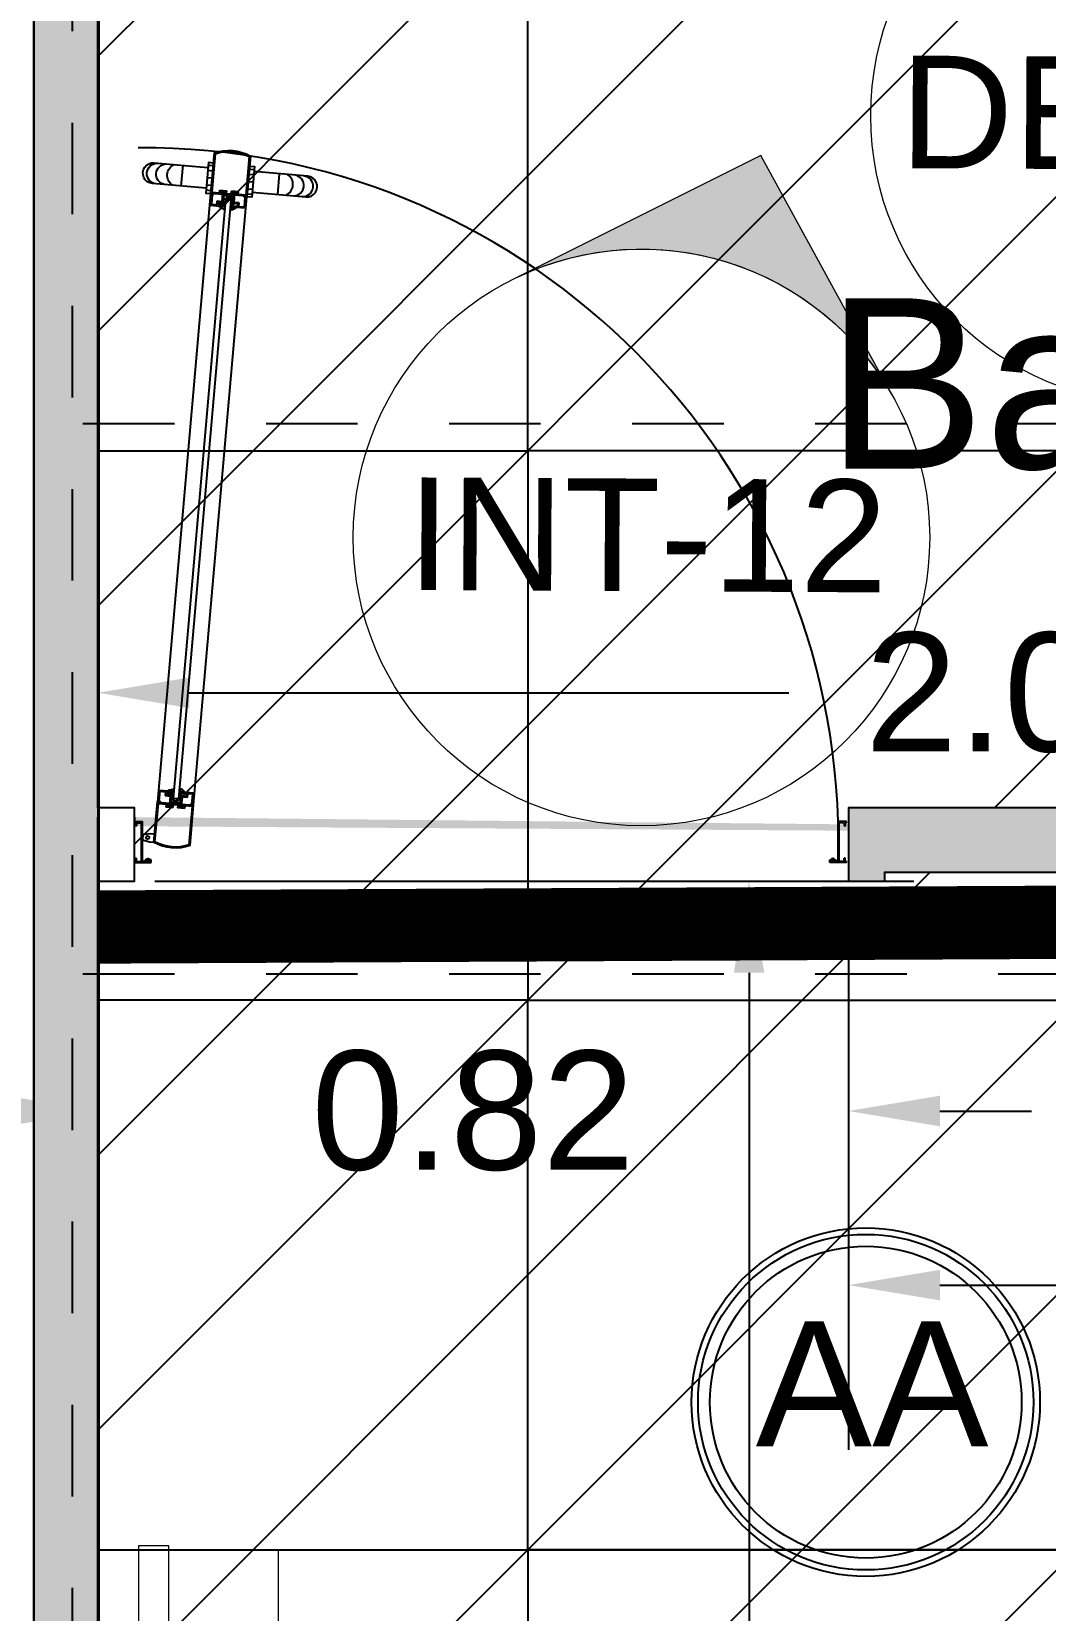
# Model space of a CAD drawing. Header units: millimetres. Extents: x 1966.2 to 2014.6, y 1502.1 to 1522.8.
# Drawn here: x 1995.432 to 1996.539, y 1517.707 to 1519.431 of the extents above; entities that cross this region are included whole.
import ezdxf

# ---------------------------------------------------------------- set-up
doc = ezdxf.new("R2010")
doc.units = ezdxf.units.MM
for name, pattern in [('ACAD_ISO03W100', [30, 12, -18]), ('X-BB-NEW$0$HIDDEN2', [0.1875, 0.125, -0.0625]), ('X-PP-NEW$0$HIDDEN', [0.375, 0.25, -0.125])]:
    doc.linetypes.add(name, pattern=pattern)
for name, color, linetype in [('COTAS', 252, 'Continuous'), ('EJES', 254, 'ACAD_ISO03W100'), ('HVAC', 170, 'Continuous'), ('MEDIDAS', 252, 'Continuous'), ('PISO 60X60', 1, 'Continuous'), ('PUERTAS', 251, 'Continuous'), ('TIPO DE MURO', 30, 'Continuous')]:
    doc.layers.add(name, color=color, linetype=linetype)
for name, color, linetype, lineweight in [('INFORMACION', 252, 'Continuous', 18), ('LAM-Imagenes', 251, 'Continuous', 18), ('LAM-Imagenes DET', 251, 'Continuous', 18), ('MUEBLES', 252, 'Continuous', 18), ('MURO TABLAROKA', 253, 'Continuous', 25)]:
    doc.layers.add(name, color=color, linetype=linetype, lineweight=lineweight)
doc.layers.add('PLAFON LISO', color=4, linetype='Continuous', plot=False)
doc.styles.get("Standard").update_dxf_attribs({"font": 'arial.ttf'})
doc.dimstyles.get("Standard").update_dxf_attribs({"dimtxt": 0.13, "dimasz": 0.1, "dimexe": 0.18, "dimexo": 0.0625, "dimgap": 0.09, "dimtad": 0, "dimtih": 1, "dimtoh": 1, "dimzin": 0, "dimdsep": 46, "dimtxsty": 'Standard', "dimcen": 0.09, "dimadec": 0, "dimazin": 0, "dimtfac": 1, "dimtofl": 0, "dimtmove": 0, "dimatfit": 3, "dimfxl": 1, "dimtolj": 1, "dimtzin": 0, "dimarcsym": 0})

# ---------------------------------------------------------------- blocks, each defined once
blk = doc.blocks.new('*D13')
at = {"layer": 'Defpoints', "color": 0, "lineweight": -3, "transparency": 16777216}
for p in [(1995.253299334642, 1518.507292569295), (1995.433915639791, 1518.507292569295), (1995.433915639791, 1511.688464830361)]:
    blk.add_point(p, dxfattribs=at)
at = {"layer": 'MEDIDAS', "color": 0, "lineweight": -2, "transparency": 16777216}
for p, q in [((1995.371415639791, 1518.507292569295), (1995.073299334642, 1518.507292569295)), ((1995.253299334642, 1518.407292569295), (1995.253299334642, 1515.252496843023)), ((1995.253299334642, 1511.788464830361), (1995.253299334642, 1514.939747866216)), ((1995.371415639791, 1511.688464830361), (1995.073299334642, 1511.688464830361))]:
    blk.add_line(p, q, dxfattribs=at)
at = {"layer": 'MEDIDAS', "color": 0, "lineweight": -3, "transparency": 16777216}
for points in [[(1995.236632667976, 1518.407292569295), (1995.269966001309, 1518.407292569295), (1995.253299334642, 1518.507292569295)], [(1995.236632667976, 1511.788464830361), (1995.269966001309, 1511.788464830361), (1995.253299334642, 1511.688464830361)]]:
    blk.add_solid(points, dxfattribs=at)
at = {"layer": 'MEDIDAS', "color": 0, "lineweight": -3, "transparency": 16777216, "insert": (1995.253299334642, 1515.09612235462), "char_height": 0.13, "attachment_point": 5}
blk.add_mtext('\\A1;6.82', dxfattribs=at)
blk = doc.blocks.new('X-PP-NEW$0$6370-Junquillo')
at = {"color": 0, "linetype": 'ByBlock', "ltscale": 10}
for p, q in [((-0.0021847135536319, -0.0134847135518328), (-0.0036847135539375, -0.0134847135518328)), ((-0.0036847135539375, -0.0134847135518328), (-0.0036847135539375, -0.0162847135520394)), ((0.0095152864464012, -0.0162847135529489), (-0.0036847135539375, -0.0162847135520394)), ((-0.0021847135536319, -0.0134847135518328), (-0.0021847135536319, -0.0149847135521384)), ((0.0082152864465002, -0.0149847135521384), (-0.0021847135536319, -0.0149847135521384)), ((-0.000384713553629, -0.0008847135527077), (-0.000384713553629, -0.0034847135525098)), ((-0.000384713553629, -0.0008847135527077), (0.0142499999978441, -0.0008847135517129)), ((-0.000384713553629, -0.0034847135525098), (0.0009152864462719999, -0.0034847135525098)), ((0.0009152864462719999, -0.0021847135526087), (0.0009152864462719999, -0.0034847135525098)), ((0.0009152864462719999, -0.0021847135526087), (0.012949999997943, -0.002184713551614)), ((0.0082152864461307, -0.0086847135507497), (0.0082152864465002, -0.0149847135521384)), ((0.0129499999975735, -0.0086847135496697), (0.0082152864461307, -0.0086847135507497)), ((0.0095152864460317, -0.009984713550665), (0.0095152864464012, -0.0162847135529489)), ((0.0129499999975735, -0.0099847135495708), (0.0095152864460317, -0.009984713550665)), ((0.012949999997943, -0.002184713551614), (0.0129499999975735, -0.0086847135496697)), ((0.0129499999975735, -0.0099847135495708), (0.012949999997943, -0.0162847135510447)), ((0.012949999997943, -0.0162847135510447), (0.0142499999978441, -0.0162847135510447)), ((0.0142499999978441, -0.0008847135517129), (0.0142499999978441, -0.0162847135510447))]:
    blk.add_line(p, q, dxfattribs=at)
blk = doc.blocks.new('X-PP-NEW$0$Vinil Cuña')
at = {"color": 0, "linetype": 'ByBlock', "ltscale": 10}
for p, q in [((-0.0026152864466695, 0.0033272758386707), (-0.002615286447579, 0.0036272758383911)), ((-0.0020152864481844, 0.0033272758386707), (-0.0026152864466695, 0.0033272758386707)), ((0.0039033090469474, 0.0004000000012967), (-0.00032548103691, 0.0004000000012967)), ((-0.0003254810377058, -0.002799999998901), (-0.00032548103691, 0.0004000000012967)), ((-0.002615286447579, -0.0042837760488874), (-0.0026152864466695, -0.0045837760494032)), ((-0.0023152864488196, -0.0045837760486074), (-0.0026152864466695, -0.0045837760494032)), ((-0.0023152864488196, -0.0067702556539557), (-0.0023152864488196, -0.0045837760486074)), ((-0.0020152864491223, -0.0067702556547968), (-0.0023152864488196, -0.0067702556539557)), ((0.0007713455057541, -0.0027999999979005), (-0.0003254810377058, -0.002799999998901)), ((0.0007713455057541, -0.0038996387624728), (0.0007713455057541, -0.0027999999979005))]:
    blk.add_line(p, q, dxfattribs=at)
for centre, radius, start, end in [((-0.0020194631098178, -0.0033661663370044), 0.0070190242256203, 32.45142326508603, 94.86969380100228), ((-0.0069088426468795, -0.0001161275282939), 0.0059836376075006, 315.8525318149123, 35.13254659063001), ((0.0012804139822862, -0.0071820894896431), 0.003321332329967, 98.81604215680264, 172.8771870189323)]:
    blk.add_arc(centre, radius, start, end, dxfattribs=at)
blk = doc.blocks.new('X-PP-NEW$0$Plomo-1')
at = {"color": 0, "linetype": 'ByBlock', "ltscale": 10}
blk.add_lwpolyline([(-0.0056990746839745, 0.0062500000001897), (0.0056990746839745, 0.0062500000001897), (0.0056990746839745, 0.0002500000004213), (-0.0056990746839745, 0.0002500000004213)], close=True, dxfattribs=at)
at = {"color": 0, "linetype": 'X-PP-NEW$0$HIDDEN', "ltscale": 10}
for points in [[(0.0056990746839745, 0.0062500000001897), (-0.0056990746839745, 0.0002500000004213)], [(-0.0056990746839745, 0.0062500000001897), (0.0056990746839745, 0.0002500000004213)]]:
    blk.add_lwpolyline(points, dxfattribs=at)
blk = doc.blocks.new('X-PP-NEW$0$Vinil Respaldo')
at = {"color": 0, "linetype": 'ByBlock', "ltscale": 10}
for p, q in [((-0.0040847135514639, 0.0014276743454151), (-0.0040847135514639, 0.0004000000021378)), ((0.0001754368070834, 0.0004000000022288), (-0.0040847135514639, 0.0004000000021378)), ((0.0001754368070834, 0.0004000000022288), (0.0001754368052644, -0.0026499999993428)), ((0.0010754368070849, 0.0004000000022288), (0.0010754368070849, -0.0011327562919532)), ((0.0010754368070849, -0.0011327562919532), (0.0026152864476217, 0.0003106193813083)), ((0.0026152864494406, 0.0023527136341377), (0.0026152864484459, 0.0036275233583747)), ((0.0026152864484459, -3.57907796924e-05), (0.0026152864466269, 0.0003106193813083)), ((-0.0051245631938741, -0.0015499999999546), (-0.0051245631929646, -0.0040500000004644)), ((-0.0048745631938232, -0.0015499999991357), (-0.0051245631938741, -0.0015499999999546)), ((-0.0048745631938232, -0.0040499999996455), (-0.0051245631929646, -0.0040500000004644)), ((-0.0048745631938232, -0.0015499999991357), (-0.0048745631948179, -0.0026500000030891)), ((-0.0048745631938232, -0.0026500000012701), (-0.0046245631938575, -0.0026500000012701)), ((-0.0048745631938232, -0.0030999999989971), (-0.0046245631938575, -0.0030999999981787)), ((-0.0048745631948179, -0.0030999999999977), (-0.0048745631938232, -0.0040499999986454)), ((-0.0046245631938575, -0.0015499999999546), (-0.0046245631938575, -0.0026500000030891)), ((-0.0043745631937213, -0.0015499999991357), (-0.0046245631938575, -0.0015499999999546)), ((-0.0046245631938575, -0.0030999999981787), (-0.0046245631937722, -0.0040499999996455)), ((-0.0043745631937213, -0.0040499999996455), (-0.0046245631937722, -0.0040499999996455)), ((-0.0043745631937213, -0.0015499999991357), (-0.0043745631937213, -0.0026500000012701)), ((-0.0043745631928971, -0.0026500000022707), (-0.0041245631919367, -0.0026500000022707)), ((-0.0043745631928971, -0.0030999999981787), (-0.0041245631919367, -0.0030999999989971)), ((-0.0043745631937213, -0.0030999999971781), (-0.0043745631937213, -0.0040499999996455)), ((-0.0041245631927609, -0.0015499999991357), (-0.0041245631936704, -0.0026500000030891)), ((-0.0038745631936195, -0.0015499999991357), (-0.0041245631927609, -0.0015499999991357)), ((-0.0041245631936704, -0.0030999999971781), (-0.0041245631927609, -0.0040499999986454)), ((-0.0038745631936195, -0.0040499999986454), (-0.0041245631927609, -0.0040499999986454)), ((-0.0038745631936195, -0.0015499999991357), (-0.0038745631946142, -0.0026500000030891)), ((-0.0038745631936195, -0.0026500000022707), (0.0001754368052644, -0.0026499999993428)), ((-0.0038745631936195, -0.0030999999989971), (0.0001754368061739, -0.0030999999970698)), ((-0.0038745631946142, -0.0030999999953591), (-0.0038745631936195, -0.0040499999986454)), ((0.0001754368061739, -0.0030999999970698), (0.0001754368071687, -0.0067702556547742)), ((0.0010754368080796, -0.0067702556547742), (0.0001754368071687, -0.0067702556547742)), ((0.0010754368070849, -0.0014791664529543), (0.0026152864484459, -3.57907796924e-05)), ((0.0010754368070849, -0.0026655125843167), (0.0026152864476217, -0.0012221369110548)), ((0.0010754368061754, -0.0014791664529543), (0.0010754368070849, -0.0026655125852262)), ((0.0010754368070849, -0.0030119227453174), (0.0026152864484459, -0.0015685470720559)), ((0.0010754368080796, -0.00437147395809), (0.0026152864484459, -0.0029280982848281)), ((0.0010754368062607, -0.0030119227453174), (0.0010754368070849, -0.00437147395809)), ((0.0010754368080796, -0.0047178841190907), (0.0026152864494406, -0.0032745084458288)), ((0.0010754368089039, -0.0047178841190907), (0.0010754368080796, -0.0064238454937735)), ((0.0010754368080796, -0.0064238454937735), (0.0026152864485312, -0.0049804698205116)), ((0.0010754368080796, -0.0067702556547742), (0.0026152864494406, -0.0053268799815123)), ((0.0026152864484459, -0.0015685470720559), (0.0026152864466269, -0.0012221369110548)), ((0.0026152864494406, -0.0032745084458288), (0.0026152864476217, -0.0029280982848281)), ((0.0026152864494406, -0.0053268799815123), (0.0026152864476217, -0.0049804698205116))]:
    blk.add_line(p, q, dxfattribs=at)
for centre, radius, start, end in [((-0.0048637562275644, 0.0151032737116692), 0.0136977708229338, 273.2603812974896, 303.0933252576063), ((-0.000696264892099, 0.003380604971027), 0.0034674101128234, 300.7276773920068, 342.7558813113855)]:
    blk.add_arc(centre, radius, start, end, dxfattribs=at)
blk = doc.blocks.new('X-PP-NEW$0$9204-29204-Cerco Chapa')
at = {"color": 0, "linetype": 'ByBlock', "ltscale": 10}
for p, q in [((-0.05464999999998099, 0.0222000000003675), (-0.05464999999998099, 0.021550000000417)), ((-0.0047743969097382, 0.0222000000003675), (-0.05464999999998099, 0.0222000000003675)), ((-0.0540000000000305, 0.021550000000417), (-0.05464999999998099, 0.021550000000417)), ((-0.0540000000000305, 0.021550000000417), (-0.0540000000000305, 0.0074500000000768)), ((-0.0527000000001294, 0.0208999999995427), (-0.0527000000001294, 0.0114999999996286)), ((-0.0056214923750986, 0.0208999999995427), (-0.0527000000001294, 0.0208999999995427)), ((-0.0540000000000305, 0.0074500000000768), (-0.0527000000001294, 0.0074500000000768)), ((-0.0540000000000305, -0.0041499999997541), (-0.0540000000000305, 0.0041499999997541)), ((-0.0540000000000305, 0.0041499999997541), (-0.0507000000006315, 0.0041499999997541)), ((-0.0527000000001294, 0.0114999999996286), (-0.0494000000007162, 0.0115000000005381)), ((-0.0527000000001294, 0.0101999999997276), (-0.0507000000006315, 0.0101999999997276)), ((-0.0527000000001294, 0.0101999999997276), (-0.0527000000001294, 0.0074500000000768)), ((-0.0527000000001294, -0.002849999999853), (-0.0527000000001294, 0.002849999999853)), ((-0.0527000000001294, 0.002849999999853), (-0.0494000000007162, 0.002849999999853)), ((-0.0507000000006315, 0.0101999999997276), (-0.0507000000006315, 0.0041499999997541)), ((-0.0494000000007162, 0.0115000000005381), (-0.0494000000007162, 0.002849999999853)), ((-0.0540000000000305, -0.0041499999997541), (-0.0507000000006315, -0.0041499999997541)), ((-0.0540000000000305, -0.021550000000417), (-0.0540000000000305, -0.0074500000000768)), ((-0.0540000000000305, -0.0074500000000768), (-0.0527000000001294, -0.0074500000000768)), ((-0.0527000000001294, -0.002849999999853), (-0.0494000000007162, -0.002849999999853)), ((-0.0527000000001294, -0.0101999999997276), (-0.0527000000001294, -0.0074500000000768)), ((-0.0527000000001294, -0.0101999999997276), (-0.0507000000006315, -0.0101999999997276)), ((-0.0527000000001294, -0.0209000000004522), (-0.0527000000001294, -0.0115000000005381)), ((-0.0527000000001294, -0.0115000000005381), (-0.0494000000007162, -0.0115000000005381)), ((-0.0507000000006315, -0.0101999999997276), (-0.0507000000006315, -0.0041499999997541)), ((-0.0494000000007162, -0.0115000000005381), (-0.0494000000007162, -0.002849999999853)), ((-0.05464999999998099, -0.0222000000003675), (-0.05464999999998099, -0.021550000000417)), ((-0.0540000000000305, -0.021550000000417), (-0.05464999999998099, -0.021550000000417)), ((-0.0047743969097382, -0.0222000000003675), (-0.05464999999998099, -0.0222000000003675)), ((-0.0056214923750986, -0.0209000000004522), (-0.0527000000001294, -0.0209000000004522))]:
    blk.add_line(p, q, dxfattribs=at)
for radius, start, end in [(0.0527000000000318, 336.6351717595788, 23.36482824035422), (0.0540000000000332, 335.7253478038544, 24.27465219614556)]:
    blk.add_arc((-0.0540000000000305, 0), radius, start, end, dxfattribs=at)
blk = doc.blocks.new('X-PP-NEW$0$Bisagra Pivote Descentrado Planta')
at = {"color": 0, "linetype": 'ByBlock', "ltscale": 10}
blk.add_lwpolyline([(0, -0.0119146742937026), (-0.0108999999999983, -0.0119146742937026), (-0.0290101176663159, -0.0087897364260883, -0.3650077724577894), (-0.0315, -0.0058334245402207), (-0.0315, 0.0058334245402278, -0.3650077724577894), (-0.0290101176663159, 0.0087897364260954), (-0.0109000000000267, 0.0119146742937026), (0, 0.0119146742937026), (0, -0.0119146742937026)], format="xyb", dxfattribs=at)
blk.add_circle((-0.0187999999999976, 3.6e-15), 0.0045, dxfattribs=at)
blk = doc.blocks.new('X-PP-NEW$0$1142-Jaladera-planta')
at = {"color": 0, "linetype": 'ByBlock', "ltscale": 10}
for points in [[(2.53e-14, 0.0187000000000026), (0.006000000000021999, 0.0187000000000026), (0.0060000000000291, -0.0187000000000026), (2.62e-14, -0.0187000000000026)], [(2.53e-14, 0.0152000451068091), (0.0060000000000509, 0.0152000451068091)], [(2.53e-14, 0.0089500451068005), (0.0060000000000509, 0.0089500451068005)], [(0, 0), (0.0060000000000255, 0)], [(0.0370000000000421, 0.0127000000000166), (0.0370000000000421, -0.0126999999999882)], [(2.53e-14, -0.0089500451068005), (0.0060000000000509, -0.0089500451068005)], [(2.53e-14, -0.0152000451068091), (0.0060000000000509, -0.0152000451068091)]]:
    blk.add_lwpolyline(points, dxfattribs=at)
blk.add_lwpolyline([(0.0060000000000278, -0.0127000000000024), (0.0720000000000511, -0.0126999999999811, 1), (0.0720000000000476, 0.0127000000000024), (0.0060000000000229, 0.0127000000000024)], format="xyb", dxfattribs=at)
for centre, radius, start, end in [((0.0405988309515455, 1.42e-14), 0.014313121001622, 297.4643773578448, 62.53562264215604), ((0.0554681262331731, 1.42e-14), 0.0128175421491176, 277.7654122111318, 82.2345877888683), ((0.066998400000053, 1.42e-14), 0.0127016, 270.9094377233401, 89.09056227662771)]:
    blk.add_arc(centre, radius, start, end, dxfattribs=at)
blk = doc.blocks.new('X-PP-NEW$0$5844-25844-Batiente')
at = {"color": 0, "linetype": 'ByBlock'}
for p, q in [((-0.025400000000019, 0), (-0.025400000000019, 0.0207000000000544)), ((-0.025400000000019, 0.0207000000000544), (-0.0220999999996963, 0.0207000000000544)), ((-0.0241000000001179, 0.0197000000007592), (-0.0241000000001179, 0.0142000000005425)), ((-0.0241000000001179, 0.0197000000007592), (-0.0230999999999, 0.0197000000007592)), ((-0.0230999999999, 0.0197000000007592), (-0.0230999999999, 0.0183999999999474)), ((-0.0220999999996963, 0.0207000000000544), (-0.0220999999996963, 0.0183999999999474)), ((-0.025400000000019, 0), (-0.0241000000001179, 0)), ((-0.0230999999999, 0.0142000000005425), (-0.0241000000001179, 0.0142000000005425)), ((-0.0220999999996963, 0.0132000000003378), (-0.0241000000001179, 0.0132000000003378)), ((-0.0241000000001179, 0.0132000000003378), (-0.0241000000001179, 0.0102000000006331)), ((-0.0241000000001179, 0.0102000000006331), (0.025400000000019, 0.0102000000006331)), ((-0.0241000000001179, 0.0028000000002093), (-0.0241000000001179, 0.0089000000007307)), ((-0.0241000000001179, 0.0089000000007307), (0.0241000000001179, 0.0089000000007307)), ((-0.0241000000001179, 0.0028000000002093), (-0.0201000000001983, 0.0028000000002093)), ((-0.0241000000001179, 0.0015000000012164), (-0.0206000000003002, 0.0015000000003069)), ((-0.0241000000001179, 0), (-0.0241000000001179, 0.0015000000012164)), ((-0.0230999999999, 0.0183999999999474), (-0.0220999999996963, 0.0183999999999474)), ((-0.0220999999996963, 0.0155000000004448), (-0.0230999999999, 0.0155000000004448)), ((-0.0230999999999, 0.0155000000004448), (-0.0230999999999, 0.0142000000005425)), ((-0.0220999999996963, 0.0155000000004448), (-0.0220999999996963, 0.0132000000003378)), ((-0.0201000000001983, 0.0020000000004092), (-0.0201000000001983, 0.0028000000002093)), ((0.0241000000001179, 0.0028000000002093), (0.0201000000002125, 0.0028000000002093)), ((0.0201000000002125, 0.0020000000004092), (0.0201000000002125, 0.0028000000002093)), ((0.0241000000001179, 0.0015000000012164), (0.0206000000003144, 0.0015000000003069)), ((0.0241000000001179, 0.0028000000002093), (0.0241000000001179, 0.0089000000007307)), ((0.0241000000001179, 0), (0.0241000000001179, 0.0015000000012164)), ((0.0241000000001179, 0), (0.025400000000019, 0)), ((0.025400000000019, 0), (0.025400000000019, 0.0102000000006331))]:
    blk.add_line(p, q, dxfattribs=at)
for centre, start, end in [((-0.0206000000003002, 0.0020000000004092), 270, 0), ((0.0206000000003144, 0.0020000000004092), 180, 270)]:
    blk.add_arc(centre, 0.0005000000000005, start, end, dxfattribs=at)
blk = doc.blocks.new('X-PP-NEW$0$Felpa')
at = {"color": 0, "linetype": 'ByBlock', "ltscale": 10}
blk.add_lwpolyline([(0.0022999999985419, 0.0024500186012766), (0.0022999999994511, 0.0011500000007998), (0.0007000000002080002, 0.0011500000007998), (0.0006999999987585, 0.0024499999999716), (0.0002999999986741, 0.0024499999999716), (0.0002999999986741, -0.0024500000006564), (0.0007000000002080002, -0.0024500000006564), (0.0007000000002080002, -0.0011499999993019), (0.0022999999994511, -0.0011499999993019), (0.0022999999994511, -0.0024500185999676, 0.4835933280166289)], format="xyb", close=True, dxfattribs=at)
blk = doc.blocks.new('X-PP-NEW$0$Pta Alum ACC')
blk.add_lwpolyline([(155.3970818672298, 33.65074420609837, 0.4074784551907598), (154.4973010214065, 34.51627817467119)], format="xyb")
for points in [[(154.5905588878085, 34.457496312808), (154.522213311006, 33.67630279520827)], [(154.610142838477, 34.4496063050053), (154.6164297263259, 34.44905627358869), (154.5491567107861, 33.68012218729571), (154.5428698229372, 33.68067221871233), (154.610142838477, 34.4496063050053)], [(154.5687362810883, 33.67223256272542), (154.6370818578913, 34.45342608032509)]]:
    blk.add_lwpolyline(points)
for name, p, xscale, yscale, zscale, rotation in [('X-PP-NEW$0$1142-Jaladera-planta', (154.5922775327557, 34.47709006337143), -1.05181712320843, 1.05181712320843, 1.05181712320843, 354.9999999828411), ('X-PP-NEW$0$9204-29204-Cerco Chapa', (154.618830242336, 34.51272426672388), -1.05181712320843, 1.05181712320843, 1.05181712320843, 264.9999999913356), ('X-PP-NEW$0$1142-Jaladera-planta', (154.638796122473, 34.47302021412094), 1.05181712320843, 1.05181712320843, 1.05181712320843, 354.9999999999998), ('X-PP-NEW$0$6370-Junquillo', (154.5905588878088, 34.4574963128079), -1.05181712320843, 1.05181712320843, 1.05181712320843, 84.99999999133487), ('X-PP-NEW$0$Plomo-1', (154.6138821497694, 34.45614208446722), 1.05181712320843, 1.05181712320843, 1.05181712320843, 174.9999999913348), ('X-PP-NEW$0$6370-Junquillo', (154.6370818578907, 34.45342608032509), 1.05181712320843, 1.05181712320843, 1.05181712320843, 264.9999999913344), ('X-PP-NEW$0$Vinil Respaldo', (154.6063159244859, 34.44107210349179), -1.05181712320843, 1.05181712320843, 1.05181712320843, 174.9999999913356), ('X-PP-NEW$0$Vinil Cuña', (154.6187121719854, 34.43998757236343), -1.05181712320843, 1.05181712320843, 1.05181712320843, 174.9999999913356), ('X-PP-NEW$0$6370-Junquillo', (154.5222133110065, 33.6763027952083), 1.05181712320843, 1.05181712320843, 1.05181712320843, 84.9999999913353), ('X-PP-NEW$0$Vinil Respaldo', (154.5405829969119, 33.68974130316996), 1.05181712320843, 1.05181712320843, 1.05181712320843, 354.9999999913348), ('X-PP-NEW$0$Vinil Cuña', (154.5529792444114, 33.68865677204161), 1.05181712320843, 1.05181712320843, 1.05181712320843, 354.9999999913348), ('X-PP-NEW$0$6370-Junquillo', (154.5687362810884, 33.67223256272548), -1.05181712320843, 1.05181712320843, 1.05181712320843, 264.9999999913356), ('X-PP-NEW$0$9204-29204-Cerco Chapa', (154.5404649265612, 33.61700460880952), -1.05181712320843, 1.05181712320843, 1.05181712320843, 84.99999999133567), ('X-PP-NEW$0$Plomo-1', (154.5454173994935, 33.67358640783381), -1.05181712320843, 1.05181712320843, 1.05181712320843, 354.9999999913348), ('X-PP-NEW$0$Bisagra Pivote Descentrado Planta', (154.5181176321615, 33.62948897189236), 0.4588769036827118, 0.4588769036827118, 0.4588769036827118, 354.999999999999)]:
    blk.add_blockref(name, p, dxfattribs=dict(xscale=xscale, yscale=yscale, zscale=zscale, rotation=rotation))
at = {"linetype": 'ByBlock', "yscale": 1.032473033285478, "zscale": 1.032473033285478}
for name, p, xscale, rotation in [('X-PP-NEW$0$5844-25844-Batiente', (154.49261309217, 33.6245193910529), -1.032473033285478, 270.0000000000001), ('X-PP-NEW$0$5844-25844-Batiente', (155.40761309217, 33.6245193910529), 1.032473033285478, 89.99999999999997), ('X-PP-NEW$0$Felpa', (154.5101135100848, 33.59963679095064), -1.032473033285478, 270.0000000000001), ('X-PP-NEW$0$Felpa', (155.3901126742552, 33.59963679095064), 1.032473033285478, 89.99999999999997)]:
    blk.add_blockref(name, p, dxfattribs=dict(at, xscale=xscale, rotation=rotation))
blk = doc.blocks.new('PISO')
at = {"layer": 'PISO 60X60', "lineweight": -3}
blk.add_line((1978.129027238857, 1520.263454699706), (1978.129027238857, 1511.208464830361), dxfattribs=at)
for points in [[(1978.129027238857, 1518.973464824629), (1978.597732108295, 1518.973464824629), (1978.597732108295, 1519.573464824629), (1978.129027238857, 1519.573464824629)], [(1978.129027238857, 1518.973464824629), (1978.597732108295, 1518.973464824629), (1978.597732108295, 1518.37346482463), (1978.129027238857, 1518.37346482463)], [(1979.197732108295, 1518.583464830362), (1979.197732108295, 1518.973464824629), (1978.597732108295, 1518.973464824629), (1978.597732108295, 1518.37346482463), (1979.197732108295, 1518.37346482463), (1979.197732108295, 1518.513464830362)], [(1978.129027238857, 1517.77346482463), (1978.597732108295, 1517.77346482463), (1978.597732108295, 1518.37346482463), (1978.129027238857, 1518.37346482463)], [(1978.129027238857, 1517.77346482463), (1978.597732108295, 1517.77346482463), (1978.597732108295, 1517.17346482463), (1978.129027238857, 1517.17346482463)]]:
    blk.add_lwpolyline(points, dxfattribs=at)
for points in [[(1978.597732108295, 1519.573464824629), (1979.197732108295, 1519.573464824629), (1979.197732108295, 1518.973464824629), (1978.597732108295, 1518.973464824629)], [(1978.597732108295, 1518.37346482463), (1979.197732108295, 1518.37346482463), (1979.197732108295, 1517.77346482463), (1978.597732108295, 1517.77346482463)], [(1978.597732108295, 1517.17346482463), (1979.197732108295, 1517.17346482463), (1979.197732108295, 1517.77346482463), (1978.597732108295, 1517.77346482463)]]:
    blk.add_lwpolyline(points, close=True, dxfattribs=at)
blk = doc.blocks.new('*D68')
at = {"layer": 'COTAS', "color": 0, "lineweight": -2, "transparency": 16777216}
for p, q in [((1995.503915639791, 1518.440964830362), (1995.503915639791, 1518.072545687949)), ((1996.323915639791, 1518.440964830359), (1996.323915639791, 1518.072545687949)), ((1995.403915639791, 1518.252545687949), (1995.303915639791, 1518.252545687949)), ((1996.423915639791, 1518.252545687949), (1996.523915639791, 1518.252545687949))]:
    blk.add_line(p, q, dxfattribs=at)
at = {"layer": 'COTAS', "color": 0, "lineweight": -3, "transparency": 16777216}
for points in [[(1995.403915639791, 1518.269212354616), (1995.403915639791, 1518.235879021283), (1995.503915639791, 1518.252545687949)], [(1996.423915639791, 1518.269212354616), (1996.423915639791, 1518.235879021283), (1996.323915639791, 1518.252545687949)]]:
    blk.add_solid(points, dxfattribs=at)
at = {"layer": 'Defpoints', "color": 0, "lineweight": -3, "transparency": 16777216}
for p in [(1995.503915639791, 1518.503464830362), (1996.323915639791, 1518.503464830359), (1996.323915639791, 1518.252545687949)]:
    blk.add_point(p, dxfattribs=at)
at = {"layer": 'COTAS', "color": 0, "lineweight": -3, "transparency": 16777216, "insert": (1995.913915639791, 1518.252545687949), "char_height": 0.13, "attachment_point": 5}
blk.add_mtext('\\A1;0.82', dxfattribs=at)
blk = doc.blocks.new('*D69')
at = {"layer": 'COTAS', "color": 0, "lineweight": -2, "transparency": 16777216}
for p, q in [((1996.323915639791, 1518.440964830359), (1996.323915639791, 1517.882461588791)), ((1997.533915639791, 1518.440964830359), (1997.533915639791, 1517.882461588791)), ((1996.423915639791, 1518.062461588791), (1996.68874169709, 1518.062461588791)), ((1997.433915639791, 1518.062461588791), (1997.169089582492, 1518.062461588791))]:
    blk.add_line(p, q, dxfattribs=at)
at = {"layer": 'COTAS', "color": 0, "lineweight": -3, "transparency": 16777216}
for points in [[(1996.423915639791, 1518.079128255458), (1996.423915639791, 1518.045794922124), (1996.323915639791, 1518.062461588791)], [(1997.433915639791, 1518.079128255458), (1997.433915639791, 1518.045794922124), (1997.533915639791, 1518.062461588791)]]:
    blk.add_solid(points, dxfattribs=at)
at = {"layer": 'Defpoints', "color": 0, "lineweight": -3, "transparency": 16777216}
for p in [(1996.323915639791, 1518.503464830359), (1997.533915639791, 1518.503464830359), (1997.533915639791, 1518.062461588791)]:
    blk.add_point(p, dxfattribs=at)
at = {"layer": 'COTAS', "color": 0, "lineweight": -3, "transparency": 16777216, "insert": (1996.928915639791, 1518.062461588791), "char_height": 0.13, "attachment_point": 5}
blk.add_mtext('\\A1;1.21', dxfattribs=at)
blk = doc.blocks.new('*D87')
at = {"layer": 'COTAS', "color": 0, "lineweight": -2, "transparency": 16777216}
for p, q in [((1995.503915639791, 1518.635964830362), (1995.503915639791, 1518.889233940946)), ((1997.533915639791, 1518.645964830362), (1997.533915639791, 1518.889233940946)), ((1995.603915639791, 1518.709233940946), (1996.258966799409, 1518.709233940946)), ((1997.433915639791, 1518.709233940946), (1996.778864480173, 1518.709233940946))]:
    blk.add_line(p, q, dxfattribs=at)
at = {"layer": 'COTAS', "color": 0, "lineweight": -3, "transparency": 16777216}
for points in [[(1995.603915639791, 1518.725900607613), (1995.603915639791, 1518.69256727428), (1995.503915639791, 1518.709233940946)], [(1997.433915639791, 1518.725900607613), (1997.433915639791, 1518.69256727428), (1997.533915639791, 1518.709233940946)]]:
    blk.add_solid(points, dxfattribs=at)
at = {"layer": 'Defpoints', "color": 0, "lineweight": -3, "transparency": 16777216}
for p in [(1995.503915639791, 1518.709233940946), (1997.533915639791, 1518.583464830362), (1995.503915639791, 1518.573464830362)]:
    blk.add_point(p, dxfattribs=at)
at = {"layer": 'COTAS', "color": 0, "lineweight": -3, "transparency": 16777216, "insert": (1996.518915639791, 1518.709233940946), "char_height": 0.13, "attachment_point": 5}
blk.add_mtext('\\A1;2.03', dxfattribs=at)
blk = doc.blocks.new('*D91')
at = {"layer": 'COTAS', "color": 0, "lineweight": -2, "transparency": 16777216}
for p, q in [((1995.566415639791, 1518.503464830362), (1996.395440508244, 1518.503464830362)), ((1996.215440508244, 1518.403464830362), (1996.215440508244, 1515.012383657101)), ((1996.215440508244, 1511.308464830361), (1996.215440508244, 1514.699546003622)), ((1995.566415639791, 1511.208464830361), (1996.395440508244, 1511.208464830361))]:
    blk.add_line(p, q, dxfattribs=at)
at = {"layer": 'COTAS', "color": 0, "lineweight": -3, "transparency": 16777216}
for points in [[(1996.198773841577, 1518.403464830362), (1996.23210717491, 1518.403464830362), (1996.215440508244, 1518.503464830362)], [(1996.198773841577, 1511.308464830361), (1996.23210717491, 1511.308464830361), (1996.215440508244, 1511.208464830361)]]:
    blk.add_solid(points, dxfattribs=at)
at = {"layer": 'Defpoints', "color": 0, "lineweight": -3, "transparency": 16777216}
for p in [(1995.503915639791, 1518.503464830362), (1995.503915639791, 1511.208464830361), (1996.215440508244, 1511.208464830361)]:
    blk.add_point(p, dxfattribs=at)
at = {"layer": 'COTAS', "color": 0, "lineweight": -3, "transparency": 16777216, "insert": (1996.215440508244, 1514.855964830362), "char_height": 0.13, "attachment_point": 5}
blk.add_mtext('\\A1;7.30', dxfattribs=at)
blk = doc.blocks.new('INT')
at = {"layer": 'LAM-Imagenes'}
h = blk.add_hatch(color=256, dxfattribs=at)
h.dxf.hatch_style = 1
edge = h.paths.add_edge_path()
edge.add_line((0.3330316516205585, 0.3699499796452983), (-0.009994534535735511, 0.6907506906402432))
edge.add_line((-0.009994534535735511, 0.6907506906402432), (-0.3435956763532886, 0.3601597973290609))
edge.add_arc((-8.286513836219811e-14, 8.892886427247504e-14), 0.4977680869849563, 48.00622784282649, 133.6516921502329, ccw=False)
blk.add_lwpolyline([(0.3330316516205585, 0.3699499796452983), (-0.009994534535735511, 0.6907506906402432), (-0.3435956763532886, 0.3601597973290609, -0.3921245748608314), (0.3330316516205585, 0.3699499796452983, 42.03721698194761)], format="xyb", dxfattribs=at)
blk.add_circle((0, 0), 0.4977680869850283, dxfattribs=at)
blk = doc.blocks.new('DET')
at = {"layer": 'LAM-Imagenes DET'}
h = blk.add_hatch(color=256, dxfattribs=at)
h.dxf.hatch_style = 1
edge = h.paths.add_edge_path()
edge.add_line((0.2106787348693615, 0.2340335919943755), (-0.006322629940314073, 0.4369749268757914))
edge.add_line((-0.006322629940314073, 0.4369749268757914), (-0.2173616292877796, 0.2278402370550339))
edge.add_arc((1.409549560404955e-14, 2.481348460037225e-14), 0.3148924443487442, 48.006227842825126, 133.6516921502316, ccw=False)
blk.add_lwpolyline([(0.2106787348693615, 0.2340335919943755), (-0.006322629940314073, 0.4369749268757914), (-0.2173616292877796, 0.2278402370550339, -0.3921245748608314), (0.2106787348693615, 0.2340335919943755, 42.03721698194761)], format="xyb", dxfattribs=at)
blk.add_circle((0, 0), 0.314892444348787, dxfattribs=at)

msp = doc.modelspace()

# ---------------------------------------------------------------- hatches: boundary and pattern name
at = {"layer": 'MURO TABLAROKA'}
h = msp.add_hatch(color=256, dxfattribs=at)
h.dxf.hatch_style = 1
h.paths.add_polyline_path([(1995.433915639791, 1511.138464830361), (1995.433915639791, 1521.443464830361), (1995.503915639791, 1521.443464830361), (1995.503915639791, 1511.208464830361), (1995.883915639791, 1511.208464830361), (1995.883915639791, 1511.138464830361)])
h = msp.add_hatch(color=256, dxfattribs=at)
h.dxf.hatch_style = 1
h.paths.add_polyline_path([(1998.063915639792, 1518.663464830362), (1998.063915639791, 1518.593464830362), (1998.063915639791, 1518.433464830362), (1997.603915639791, 1518.433464830362), (1997.603915639791, 1518.513464830362), (1997.603915639791, 1518.583464830362), (1997.533915639791, 1518.583464830362), (1996.363915639791, 1518.583464830362), (1996.323915639791, 1518.583464830362), (1996.323915639791, 1518.513464830362), (1996.323915639791, 1518.503464830362), (1996.363915639791, 1518.503464830362), (1996.363915639791, 1518.513464830362), (1997.533915639791, 1518.513464830362), (1997.533915639791, 1518.363464830362), (1998.133915639791, 1518.363464830362), (1998.133915639791, 1518.593464830362), (1998.133915639791, 1518.663464830362)])
h.paths.add_polyline_path([(2001.273915639791, 1518.473464830362), (2001.303915639791, 1518.473464830362), (2001.303915639791, 1518.463464830362), (2001.373915639791, 1518.463464830362), (2001.373915639791, 1518.533464830362), (2001.303915639791, 1518.533464830362), (2001.303915639791, 1518.523464830362), (2001.273915639791, 1518.523464830361), (2001.273915639791, 1518.483464830362)])
edge = h.paths.add_edge_path(flags=17)
edge.add_line((1995.503915639791, 1518.503464830362), (1995.543915639791, 1518.503464830362))
edge.add_line((1995.543915639791, 1518.503464830362), (1995.543915639791, 1518.513464830362))
edge.add_line((1995.543915639791, 1518.513464830362), (1995.543915639791, 1518.573464830362))
edge.add_line((1995.543915639791, 1518.573464830362), (1995.543915639791, 1518.583711971854))
edge.add_line((1995.543915639791, 1518.583711971854), (1995.503915639791, 1518.583724645777))
edge.add_line((1995.503915639791, 1518.583724645777), (1995.503915639791, 1518.503464830362))
edge.add_line((1995.503915639791, 1518.503464830362), (1995.503915639791, 1518.573464830362))
h.paths.add_polyline_path([(1995.503915639791, 1518.503464830362), (1995.543915639791, 1518.503464830362), (1995.543915639791, 1518.513464830362), (1995.543915639791, 1518.573464830362), (1995.543915639791, 1518.583711971854), (1995.503915639791, 1518.583724645777)], flags=17)
edge = h.paths.add_edge_path()
edge.add_line((1995.543915639791, 1518.573464830362), (1995.543915639791, 1518.563464830362))
edge.add_line((2000.463915639791, 1518.533464830362), (1999.583915639791, 1518.533464830362))
edge.add_line((1999.583915639791, 1518.533464830362), (1999.513915639791, 1518.533464830362))
edge.add_line((1999.513915639791, 1518.533464830362), (1999.513915639791, 1518.463464830362))
edge.add_line((1999.513915639791, 1518.463464830362), (1999.513915639791, 1518.433464830362))
edge.add_line((1999.513915639791, 1518.433464830362), (1999.053915639791, 1518.433464830362))
edge.add_line((1999.053915639791, 1518.433464830362), (1999.053915639791, 1518.593464830362))
edge.add_line((1999.053915639791, 1518.593464830362), (1999.053915639791, 1518.663464830362))
edge.add_line((1999.053915639791, 1518.663464830362), (1998.983915639791, 1518.663464830362))
edge.add_line((1998.983915639791, 1518.663464830362), (1998.983915639791, 1518.593464830362))
edge.add_line((1998.983915639791, 1518.593464830362), (1998.983915639791, 1518.363464830362))
edge.add_line((1998.983915639791, 1518.363464830362), (1999.583915639791, 1518.363464830362))
edge.add_line((1999.583915639791, 1518.363464830362), (1999.583915639791, 1518.463464830362))
edge.add_line((1999.583915639791, 1518.463464830362), (2000.463915639791, 1518.463464830362))
edge.add_line((2000.463915639791, 1518.463464830362), (2000.463915639791, 1518.473464830362))
edge.add_line((2000.463915639791, 1518.473464830362), (2000.493915639791, 1518.473464830362))
edge.add_line((2000.493915639791, 1518.473464830362), (2000.493915639791, 1518.483464830362))
edge.add_line((2000.493915639791, 1518.483464830362), (2000.493915639791, 1518.523464830362))
at = {"layer": 'PLAFON LISO', "lineweight": -3}
h = msp.add_hatch(dxfattribs=at)
h.set_pattern_fill('JIS_WOOD', color=256, scale=0.3)
h.set_pattern_definition([(45, (0, 0), (-0.1499999997482953, 0.1499999997482953), [])])
h.paths.add_polyline_path([(1999.582271191714, 1511.208464830361), (1995.503915639791, 1511.208464830361), (1995.503915639791, 1518.503464830362), (1995.543915639791, 1518.503464830362), (1995.543915639791, 1518.583711971854), (1995.503915639791, 1518.583724645777), (1995.503915639791, 1520.263454699706), (1997.533915639792, 1520.263454699706), (1997.533915639791, 1518.583464830362), (1996.323915639791, 1518.583464830362), (1996.323915639791, 1518.503464830362), (1996.363915639791, 1518.503464830362), (1996.363915639791, 1518.513464830362), (1997.533915639791, 1518.513464830362), (1997.533915639791, 1518.363464830362), (1998.133915639791, 1518.363464830362), (1998.133915639791, 1518.933464830362), (1997.583915639791, 1518.933464830362), (1997.583915639791, 1520.333464830362), (1995.503915639791, 1520.333454699705), (1995.503915639791, 1521.373464830361), (1997.513924743464, 1521.373464830361), (1997.513924743464, 1521.254413738804), (1997.58391408739, 1521.254413738804), (1997.583915639791, 1521.373464830361), (2001.372620509224, 1521.373464830361), (2001.373915639791, 1518.533464830362), (2001.273915639791, 1518.533464830362), (2001.273915639791, 1518.473464830362), (2001.303915639791, 1518.473464830362), (2001.303915639791, 1518.463464830362), (2000.463915639791, 1518.463464830362), (2000.463915639791, 1518.473464830362), (2000.493915639791, 1518.473464830362), (2000.493915639791, 1518.533464830362), (1999.583915639791, 1518.533464830362), (1999.583915639791, 1519.053464830362), (1999.513915639791, 1519.053464830362), (1999.513915639791, 1518.933464830362), (1998.983915639791, 1518.933464830362), (1998.983915639791, 1518.363464830362), (1999.583892973381, 1518.363464830362)])
at = {"layer": 'TIPO DE MURO', "lineweight": -3, "true_color": 0x139b48}
h = msp.add_hatch(color=114, dxfattribs=at)
h.dxf.hatch_style = 1
h.paths.add_polyline_path([(1995.433915639791, 1511.138464830361), (1995.433915639791, 1521.443464830361), (1995.503915639791, 1521.443464830361), (1995.503915639791, 1511.208464830361), (1995.883915639791, 1511.208464830361), (1995.883915639791, 1511.138464830361)])
h.paths.add_polyline_path([(2001.443915639791, 1521.443464830361), (1995.503915639791, 1521.443464830361), (1995.503915639791, 1521.373464830361), (2001.443915639791, 1521.373464830361)])
h.paths.add_polyline_path([(1995.503915639791, 1520.263454699706), (1997.503915639791, 1520.263454699706), (1997.533915639792, 1520.263454699706), (1997.533915639791, 1518.583464830362), (1997.603915639791, 1518.583464830362), (1997.603915639791, 1518.433464830362), (1998.063915639791, 1518.433464830362), (1998.063915639792, 1518.663464830362), (1998.133915639791, 1518.663464830362), (1998.133915639791, 1518.933464830362), (1997.583915639791, 1518.933464830362), (1997.583915639791, 1520.333464830362), (1997.513915639792, 1520.333464830362), (1995.513915639792, 1520.333464830362), (1995.503915639791, 1520.333454699705)])
h.paths.add_polyline_path([(1999.513915639791, 1519.053464830362), (1999.513915639791, 1518.933464830362), (1998.983915639791, 1518.933464830362), (1998.983915639791, 1518.663464830362), (1999.053915639791, 1518.663464830362), (1999.053915639791, 1518.433464830362), (1999.513915639791, 1518.433464830362), (1999.513915639791, 1518.533464830362), (1999.583915639791, 1518.533464830362), (1999.583915639791, 1519.053464830362)])
h.paths.add_polyline_path([(2000.463915639791, 1518.463464830362), (2000.463915639791, 1518.473464830362), (2000.493915639791, 1518.473464830362), (2000.493915639791, 1518.483464830362), (2000.493915639791, 1518.523464830362), (2000.463915639791, 1518.523464830362), (2000.463915639791, 1518.533464830362), (1999.583915639791, 1518.533464830362), (1999.513915639791, 1518.533464830362), (1999.513915639791, 1518.463464830362), (1999.513915639791, 1518.433464830362), (1999.053915639791, 1518.433464830362), (1999.053915639791, 1518.593464830362), (1999.053915639791, 1518.663464830362), (1998.983915639791, 1518.663464830362), (1998.983915639791, 1518.593464830362), (1998.983915639791, 1518.363464830362), (1999.583915639791, 1518.363464830362), (1999.583915639791, 1518.463464830362)])
h.paths.add_polyline_path([(2001.373915639791, 1519.063464830361), (2001.372620509224, 1521.373464830361), (2001.443915639791, 1521.373464830361), (2001.443915639791, 1519.063464830361)])
h.paths.add_polyline_path([(1999.643915639791, 1511.138464830361), (1999.643915639791, 1511.208464830361), (2001.373915639791, 1511.208464830361), (2001.373915639791, 1512.088464830361), (2001.443915639791, 1512.088464830361), (2001.443915639791, 1511.138464830361)])
h.paths.add_polyline_path([(1998.063915639792, 1518.663464830362), (1998.063915639791, 1518.593464830362), (1998.063915639791, 1518.433464830362), (1997.603915639791, 1518.433464830362), (1997.603915639791, 1518.513464830362), (1997.603915639791, 1518.583464830362), (1997.533915639791, 1518.583464830362), (1996.363915639791, 1518.583464830362), (1996.323915639791, 1518.583464830362), (1996.323915639791, 1518.513464830362), (1996.323915639791, 1518.503464830362), (1996.363915639791, 1518.503464830362), (1996.363915639791, 1518.513464830362), (1997.533915639791, 1518.513464830362), (1997.533915639791, 1518.363464830362), (1998.133915639791, 1518.363464830362), (1998.133915639791, 1518.593464830362), (1998.133915639791, 1518.663464830362)])
h.paths.add_polyline_path([(1997.583915639791, 1521.323464830361), (1997.513915639792, 1521.323464830361), (1997.513924743464, 1521.373464830361), (1997.583915639791, 1521.373464830361)])

# ---------------------------------------------------------------- linework, layer by layer
at = {"layer": 'EJES', "lineweight": -3, "ltscale": 0.005}
for p, q in [((1995.475845971382, 1522.331785535989), (1995.475845971381, 1509.529939103548)), ((1994.087714214337, 1519.003207834651), (2003.521642351792, 1519.00320783465)), ((1994.087714214337, 1518.402212010894), (2003.521642351792, 1518.402212010894))]:
    msp.add_line(p, q, dxfattribs=at)
at = {"layer": 'HVAC', "lineweight": -3}
for radius in [0.1902452274367426, 0.1832452274366807, 0.1702452274367608]:
    msp.add_circle((1996.34295664872, 1517.934604496856), radius, dxfattribs=at)
at = {"layer": 'MUEBLES'}
msp.add_lwpolyline([(1995.548280699449, 1515.377567272965), (1995.581705773484, 1515.377567272965), (1995.581705773484, 1517.777567272965), (1995.548280699449, 1517.777567272965)], close=True, dxfattribs=at)
msp.add_lwpolyline([(1997.295750854734, 1517.287233853774), (1997.295750854734, 1516.108481202663), (1997.781119593426, 1516.108481202663), (1997.781119593426, 1517.772602592466), (1995.700967856173, 1517.772602592466), (1995.700967856173, 1517.287233853774), (1997.295750854734, 1517.287233853774), (1997.295750854734, 1517.772602592466)], dxfattribs=at)
at = {"layer": 'MURO TABLAROKA'}
for points in [[(1995.433915639791, 1511.138464830361), (1995.433915639791, 1521.443464830361), (1995.503915639791, 1521.443464830361), (1995.503915639791, 1511.208464830361), (1995.883915639791, 1511.208464830361), (1995.883915639791, 1511.138464830361)], [(1998.063915639792, 1518.663464830362), (1998.063915639791, 1518.593464830362), (1998.063915639791, 1518.433464830362), (1997.603915639791, 1518.433464830362), (1997.603915639791, 1518.513464830362), (1997.603915639791, 1518.583464830362), (1997.533915639791, 1518.583464830362), (1996.363915639791, 1518.583464830362), (1996.323915639791, 1518.583464830362), (1996.323915639791, 1518.513464830362), (1996.323915639791, 1518.503464830362), (1996.363915639791, 1518.503464830362), (1996.363915639791, 1518.513464830362), (1997.533915639791, 1518.513464830362), (1997.533915639791, 1518.363464830362), (1998.133915639791, 1518.363464830362), (1998.133915639791, 1518.593464830362), (1998.133915639791, 1518.663464830362)]]:
    msp.add_lwpolyline(points, close=True, dxfattribs=at)
at = {"layer": 'MURO TABLAROKA', "color": 7}
for points in [[(2001.443915639791, 1521.443464830362), (1995.433915639791, 1521.443464830361), (1995.433915639791, 1511.138464830361)], [(1995.503915639791, 1511.208464830361), (1995.503915639791, 1518.503464830362), (1995.543915639791, 1518.503464830362), (1995.54394106594, 1518.583711963797), (1995.503915639791, 1518.583711963797), (1995.503915639791, 1520.263454699706), (1997.533915639792, 1520.263454699705), (1997.533915639792, 1518.583464830362), (1996.323915639791, 1518.583464830362), (1996.323915639791, 1518.503464830362), (1996.363915639791, 1518.503464830362), (1996.363915639791, 1518.513464830362), (1997.533915639791, 1518.513464830362), (1997.533915639791, 1518.363464830362), (1998.133915639791, 1518.363464830362), (1998.133915639791, 1518.933464830362), (1997.583915639791, 1518.933464830362), (1997.583915639791, 1520.333464830362)]]:
    msp.add_lwpolyline(points, dxfattribs=at)
at = {"layer": 'MURO TABLAROKA'}
msp.add_lwpolyline([(1995.503915639791, 1518.503464830362), (1995.543915639791, 1518.503464830362), (1995.543915639791, 1518.513464830362), (1995.543915639791, 1518.573464830362), (1995.543915639791, 1518.583711971854), (1995.503915639791, 1518.583724645777), (1995.503915639791, 1518.503464830362), (1995.503915639791, 1518.573464830362)], dxfattribs=at)
at = {"layer": 'PLAFON LISO', "lineweight": -3}
msp.add_lwpolyline([(1995.503915639791, 1511.208464830361), (1995.503915639791, 1518.503464830362), (1995.543915639791, 1518.503464830362), (1995.543915639791, 1518.583711971854), (1995.503915639791, 1518.583724645777), (1995.503915639791, 1520.263454699706), (1997.533915639792, 1520.263454699706), (1997.533915639791, 1518.583464830362), (1996.323915639791, 1518.583464830362), (1996.323915639791, 1518.503464830362), (1996.363915639791, 1518.503464830362), (1996.363915639791, 1518.513464830362), (1997.533915639791, 1518.513464830362), (1997.533915639791, 1518.363464830362), (1998.133915639791, 1518.363464830362), (1998.133915639791, 1518.933464830362), (1997.583915639791, 1518.933464830362), (1997.583915639791, 1520.333464830362)], dxfattribs=at)
at = {"layer": 'TIPO DE MURO'}
msp.add_line((1995.543915639791, 1518.573464830362), (1995.543915639791, 1518.563464830362), dxfattribs=at)
at = {"layer": 'TIPO DE MURO', "color": 30, "linetype": 'X-BB-NEW$0$HIDDEN2', "lineweight": -3, "true_color": 0xf26722, "const_width": 0.08}
msp.add_lwpolyline([(2001.373915639791, 1518.413464830362), (1999.633915639791, 1518.413464830362), (1999.633915639791, 1518.313464830362), (1997.483915639791, 1518.313464830362), (1997.483915639791, 1518.463217918283), (1995.504161942221, 1518.453465437015)], dxfattribs=at)

# ---------------------------------------------------------------- block references
at = {"layer": 'LAM-Imagenes', "lineweight": -3, "xscale": 0.6326087440761999, "yscale": 0.6326087440761999, "zscale": 0.6326087440761999, "rotation": 341.8176795407598}
msp.add_blockref('INT', (1996.097876865733, 1518.878919099631), dxfattribs=at)
at = {"layer": 'LAM-Imagenes DET', "lineweight": -3}
msp.add_blockref('DET', (1996.663236904921, 1519.339431232636), dxfattribs=at)
at = {"layer": 'PISO 60X60', "lineweight": -3}
msp.add_blockref('PISO', (17.37618353149696, 0), dxfattribs=at)
at = {"layer": 'PUERTAS', "xscale": 0.8501285673007255, "yscale": 0.8501285673007255, "zscale": 0.8501285673007255}
msp.add_blockref('X-PP-NEW$0$Pta Alum ACC', (1864.205331813199, 1489.961097661968), dxfattribs=at)

# ---------------------------------------------------------------- texts
at = {"layer": 'HVAC', "color": 7}
msp.add_text('AA', height=0.136583932612513, dxfattribs=at).set_placement((1996.222623632253, 1517.886270494742))
at = {"layer": 'INFORMACION', "color": 7}
msp.add_text('Baño.', height=0.1859290044323342, dxfattribs=at).set_placement((1996.29986975857, 1518.954091294584))
at = {"layer": 'LAM-Imagenes', "color": 5, "insert": (1995.815090082508, 1518.944595270011), "char_height": 0.1229586672611316, "attachment_point": 1, "rotation": 359.71189287628926}
msp.add_mtext_dynamic_manual_height_columns('\\pi0.026942;INT-12', width=0.5537699068574906, gutter_width=12.5, heights=[0], dxfattribs=at)
at = {"layer": 'LAM-Imagenes DET', "color": 5, "insert": (1996.380450121696, 1519.405107403015), "char_height": 0.1229586672611221, "attachment_point": 1, "rotation": 359.71189287628926}
msp.add_mtext_dynamic_manual_height_columns('DET-02', width=0.9235994632417519, gutter_width=12.5, heights=[0], dxfattribs=at)

# ---------------------------------------------------------------- dimensions: what is measured, and where the dimension line sits
at = {"layer": 'COTAS', "lineweight": -3}
for base, p1, p2, picture, middle in [((1995.503915639791, 1518.709233940946), (1997.533915639791, 1518.583464830362), (1995.503915639791, 1518.573464830362), '*D87', (1996.518915639791, 1518.709233940946)), ((1996.323915639791, 1518.252545687949), (1995.503915639791, 1518.503464830362), (1996.323915639791, 1518.503464830359), '*D68', (1995.913915639791, 1518.252545687949)), ((1997.533915639791, 1518.062461588791), (1996.323915639791, 1518.503464830359), (1997.533915639791, 1518.503464830359), '*D69', (1996.928915639791, 1518.062461588791))]:
    dim = msp.add_linear_dim(base=base, p1=p1, p2=p2, dimstyle='Standard', dxfattribs=at)
    dim.commit()
    dim.dimension.update_dxf_attribs({"geometry": picture, "text_midpoint": middle})
dim = msp.add_linear_dim(base=(1996.215440508244, 1511.208464830361), p1=(1995.503915639791, 1518.503464830362), p2=(1995.503915639791, 1511.208464830361), angle=90, dimstyle='Standard', dxfattribs=at)
dim.commit()
dim.dimension.update_dxf_attribs({"geometry": '*D91', "text_midpoint": (1996.215440508244, 1514.855964830362)})
at = {"layer": 'MEDIDAS', "lineweight": -3}
dim = msp.add_linear_dim(base=(1995.253299334642, 1518.507292569295), p1=(1995.433915639791, 1511.688464830361), p2=(1995.433915639791, 1518.507292569295), angle=90, dimstyle='Standard', dxfattribs=at)
dim.commit()
dim.dimension.update_dxf_attribs({"geometry": '*D13', "text_midpoint": (1995.253299334642, 1515.09612235462), "dimtype": 160})

doc.saveas('drawing.dxf')
